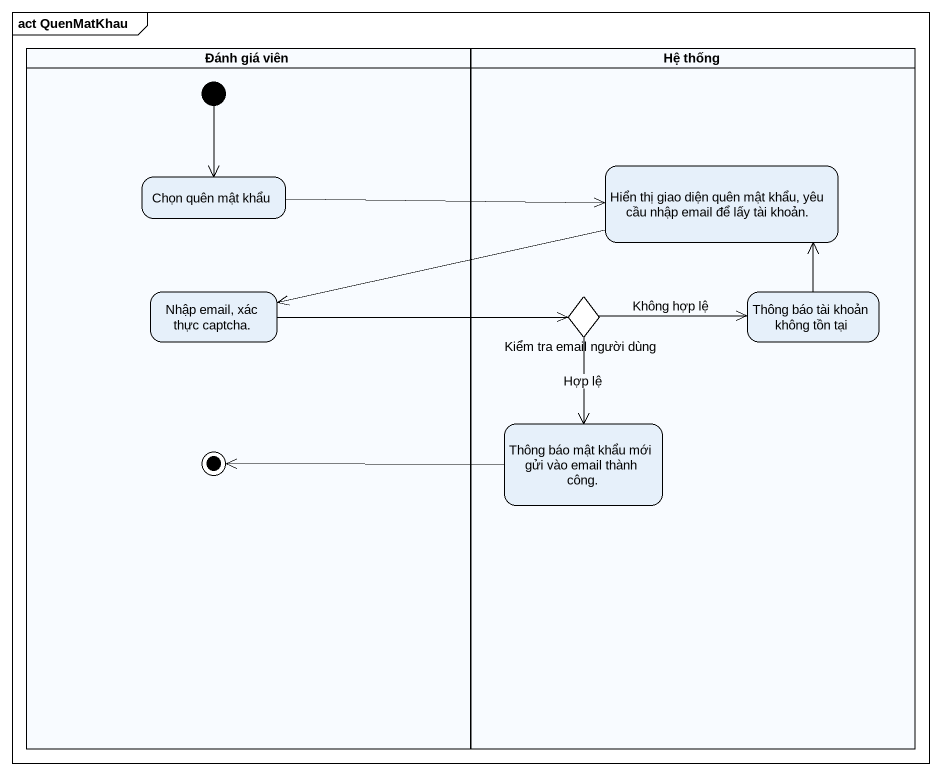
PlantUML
@startuml
mainframe act QuenMatKhau
hide empty description
state "Đánh giá viên" as Đánh_giá_viên <<partition>> {
  state "Chọn quên mật khẩu" as Chọn_quên_mật_khẩu
  state "Nhập email, xác thực captcha." as Nhập_email_xác_thực_captcha
  state final1 <<end>>
  [*] --> Chọn_quên_mật_khẩu
}
state "Hệ thống" as Hệ_thống <<partition>> {
  state "Hiển thị giao diện quên mật khẩu, yêu cầu nhập email để lấy tài khoản." as Hiển_thị_giao_diện_quên_mật
  state "Kiểm tra email người dùng" as Kiểm_tra_email_người_dùng <<choice>>
  state "Thông báo tài khoản không tồn tại" as Thông_báo_tài_khoản_không
  state "Thông báo mật khẩu mới gửi vào email thành công." as Thông_báo_mật_khẩu_mới_gửi
}
Hiển_thị_giao_diện_quên_mật -left-> Nhập_email_xác_thực_captcha
Chọn_quên_mật_khẩu -right-> Hiển_thị_giao_diện_quên_mật
Nhập_email_xác_thực_captcha -right-> Kiểm_tra_email_người_dùng
Kiểm_tra_email_người_dùng -right-> Thông_báo_tài_khoản_không : Không hợp lệ
Kiểm_tra_email_người_dùng --> Thông_báo_mật_khẩu_mới_gửi : Hợp lệ
Thông_báo_tài_khoản_không -up-> Hiển_thị_giao_diện_quên_mật
Thông_báo_mật_khẩu_mới_gửi -left-> final1
@enduml
